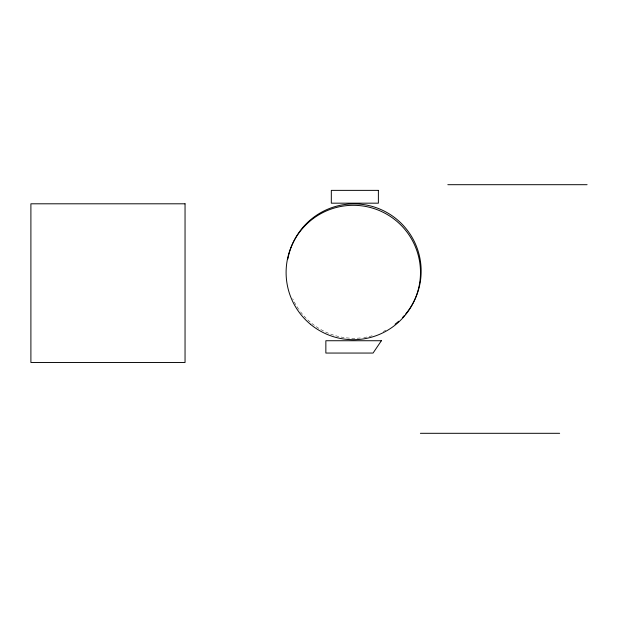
<?xml version="1.0" encoding="UTF-8"?>
<svg xmlns="http://www.w3.org/2000/svg" width="618" height="618" viewBox="0 0 618 618"><rect width="100%" height="100%" fill="white"/><g stroke="black" fill="none" stroke-linecap="round" stroke-linejoin="round"><path stroke-width="0.46" stroke-dasharray="3.09 2.32" d="M385.794 330.259A67.2 67.2 0 0 1 383.314 331.526M372.098 335.783A67.2 67.2 0 0 1 362.094 337.783M360.263 337.984A67.2 67.2 0 0 1 299.174 309.989M298.649 309.239A67.2 67.2 0 0 1 292.723 298.749"/><path stroke-width="0.93" d="M447.826 184.697L587.1 184.697M420.379 433.303L559.653 433.303M287.864 258.95A67.2 67.2 0 0 1 382.364 210.182A67.2 67.2 0 0 1 405.725 313.929M404.535 315.327A67.2 67.2 0 0 1 402.666 317.374M398.656 321.26A67.2 67.2 0 0 1 395.087 324.218M381.383 340.734L373.056 353.056L325.856 353.056L325.856 340.734L381.383 340.734M378.378 190.367L331.318 190.367L331.318 203.175L378.378 203.175L378.378 190.367M185.045 203.801L30.9 203.801L30.9 362.503L185.045 362.503L185.045 203.801M310.452 324.265A67.2 67.2 0 0 0 419.552 283.724A67.2 67.2 0 0 0 329.896 209.51A67.2 67.2 0 0 0 310.452 324.265"/></g></svg>
